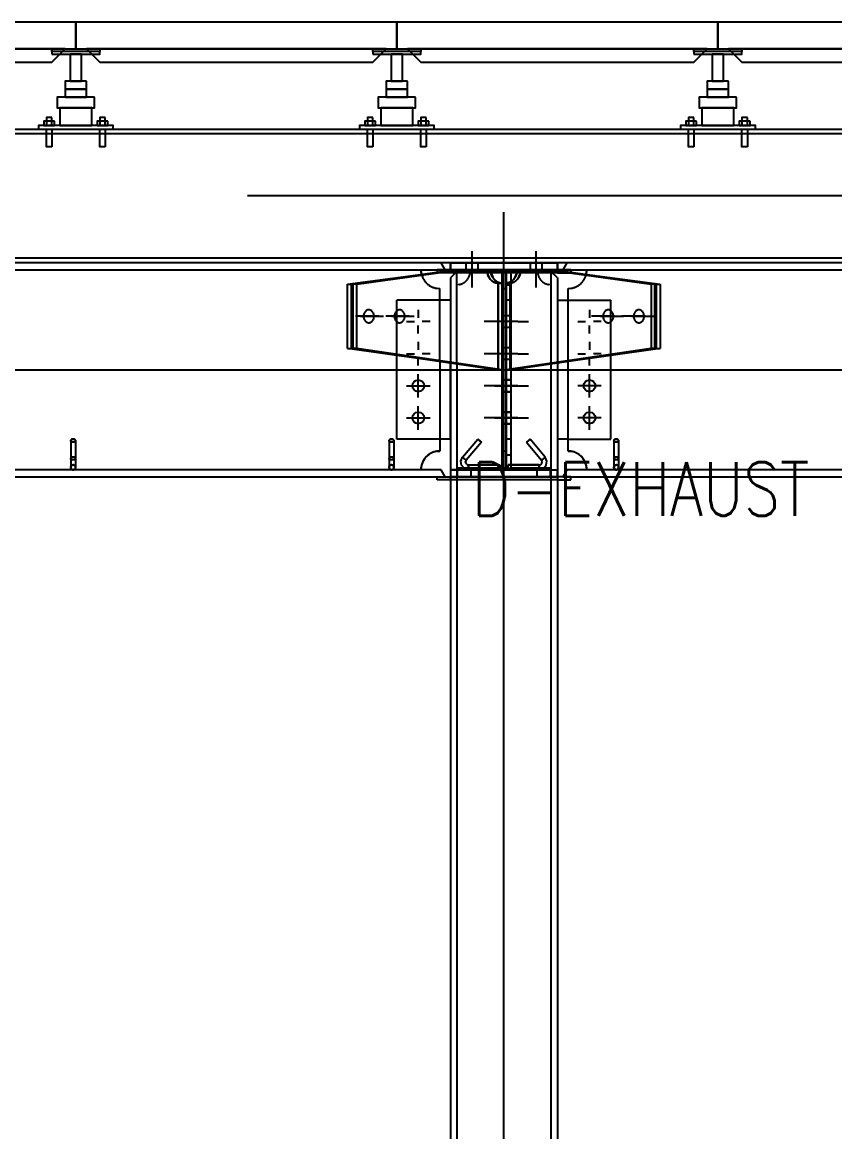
# Model space of a CAD drawing. Header units: millimetres. Extents: x -32710 to 654186, y -254124 to 420220.
# Drawn here: x 227100 to 228618, y 383875 to 385950 of the extents above; entities that cross this region are included whole.
import ezdxf

# ---------------------------------------------------------------- set-up
doc = ezdxf.new("R2010")
doc.units = ezdxf.units.MM
doc.header["$LTSCALE"] = 1000
for name, pattern in [('DXK_LINE_DOT2', [3.9198, 1.9599, -1.9599]), ('DXK_LINE_DOT3', [5.9187, 2.979, -0.9799, 0.9799, -0.9799]), ('TPH12-SEC-@E$0$CENTERK5', [6.916, 6.667, -0.083, 0.083, -0.083])]:
    doc.linetypes.add(name, pattern=pattern)
for name, color, linetype in [('MD-20250424-增加TRAY與FS主管位置調整', 7, 'Continuous'), ('Raised Floor', 1, 'Continuous'), ('TPH12-SEC-@E$0$H-SIN', 252, 'TPH12-SEC-@E$0$CENTERK5')]:
    doc.layers.add(name, color=color, linetype=linetype)
doc.styles.add('dim-txt', font='simplex.shx', dxfattribs={"width": 0.8})

# ---------------------------------------------------------------- blocks, each defined once
blk = doc.blocks.new('TPH12-SEC-@E')
at = {"layer": 'TPH12-SEC-@E$0$H-SIN'}
blk.add_line((274800, 385950), (45200, 385950), dxfattribs=at)
blk = doc.blocks.new('A$C62b8fcb1')
at = {"color": 8, "linetype": 'DXK_LINE_DOT3'}
for p, q in [((-44100, -600), (-44100, 2723)), ((-41600, 2409), (-50000, 2409)), ((-46450, 2084), (-43757, 2084)), ((-43757, 2084), (-43650, 2084)), ((-43650, 2084), (-41207, 2084))]:
    blk.add_line(p, q, dxfattribs=at)
at = {"color": 8, "linetype": 'DXK_LINE_DOT2'}
for p, q in [((-49695, 2534), (-41305, 2534)), ((-41305, 2525), (-49695, 2525)), ((-41420, 2293), (-49580, 2293)), ((-44200, 2284), (-44217.5, 2284)), ((-44200, 2271), (-44200, 2284)), ((-44200, 2284), (-44000, 2284)), ((-43982.5, 2284), (-44000, 2284)), ((-44000, 2284), (-44000, 2271)), ((-44189.1, 2271), (-44382.1, 2244)), ((-44375.1, 2244), (-44182.1, 2271)), ((-44254.6, 2266), (-44255, 2271)), ((-44225, 2266.3), (-44225, 2265)), ((-44200, 2265), (-44225, 2265)), ((-44200, 2271), (-44200, 2265)), ((-44000, 2271), (-44200, 2271)), ((-44163, 2268), (-44200, 2268)), ((-44188, 2268), (-44200, 2256)), ((-44000, 2265), (-44200, 2265)), ((-44188, 2095), (-44188, 2268)), ((-44163, 2268), (-44163.5, 2263.1)), ((-44037, 2268), (-44163, 2268)), ((-44131.4, 2271), (-44131, 2266.1)), ((-44130.9, 2266.1), (-44131.3, 2271)), ((-44131, 2266.1), (-44129.8, 2261.4)), ((-44129.8, 2261.4), (-44130.9, 2266.1)), ((-44124.3, 2271), (-44124, 2266.1)), ((-44124, 2266.1), (-44122.8, 2261.4)), ((-44104, 2271), (-44104, 1897)), ((-44096, 2271), (-44096, 1897)), ((-44087, 2268), (-44087, 1900)), ((-44077.2, 2261.4), (-44076, 2266.1)), ((-44076, 2266.1), (-44075.7, 2271)), ((-44069.1, 2266.1), (-44070.2, 2261.4)), ((-44070.2, 2261.4), (-44069, 2266.1)), ((-44068.7, 2271), (-44069.1, 2266.1)), ((-44069, 2266.1), (-44068.6, 2271)), ((-44000, 2268), (-44037, 2268)), ((-44036.5, 2263.1), (-44037, 2268)), ((-44017.9, 2271), (-43824.9, 2244)), ((-44012, 2268), (-44012, 2095)), ((-44000, 2256), (-44012, 2268)), ((-43817.9, 2244), (-44010.9, 2271)), ((-44000, 2271), (-44000, 2265)), ((-44000, 2265), (-43975, 2265)), ((-43975, 2265.4), (-43975, 2266.3)), ((-43975, 2266.3), (-43975, 2265)), ((-43975, 2265), (-43975, 2265.4)), ((-43945, 2271), (-43945.4, 2266)), ((-44375.1, 2244), (-44382.1, 2244)), ((-44382.1, 2244), (-44382.1, 2124)), ((-44375.1, 2124), (-44375.1, 2244)), ((-44200, 2256), (-44200, 2096.7)), ((-44183.1, 2243.5), (-44188, 2243)), ((-44129.8, 2261.4), (-44127.9, 2257.1)), ((-44127.9, 2257.1), (-44129.8, 2261.4)), ((-44127.9, 2257.1), (-44125.4, 2253.3)), ((-44125.4, 2253.3), (-44127.9, 2257.1)), ((-44125.4, 2253.3), (-44122.3, 2250.2)), ((-44122.3, 2250.2), (-44125.4, 2253.3)), ((-44122.8, 2261.4), (-44120.9, 2257.1)), ((-44122.3, 2250.2), (-44118.7, 2247.9)), ((-44118.8, 2247.9), (-44122.3, 2250.2)), ((-44120.9, 2257.1), (-44118.4, 2253.3)), ((-44114.9, 2246.5), (-44118.8, 2247.9)), ((-44118.7, 2247.9), (-44114.9, 2246.5)), ((-44118.4, 2253.3), (-44115.3, 2250.2)), ((-44115.3, 2250.2), (-44111.8, 2247.9)), ((-44114.9, 2246.5), (-44110.9, 2246)), ((-44111, 2246), (-44114.9, 2246.5)), ((-44111.8, 2247.9), (-44108, 2246.5)), ((-44110.9, 2246), (-44111, 2246)), ((-44111, 2246), (-44111, 2084)), ((-44110.9, 2246), (-44110.9, 2084)), ((-44110.9, 2246), (-44104, 2246)), ((-44108, 2246.5), (-44104, 2246)), ((-44096, 2246), (-44092, 2246.5)), ((-44096, 2246), (-44089.1, 2246)), ((-44096, 2243), (-44087, 2243)), ((-44092, 2246.5), (-44088.2, 2247.9)), ((-44089.1, 2246), (-44085.1, 2246.5)), ((-44089, 2246), (-44089.1, 2246)), ((-44089.1, 2246), (-44089.1, 2084)), ((-44085.1, 2246.5), (-44089, 2246)), ((-44089, 2246), (-44089, 2084)), ((-44088.2, 2247.9), (-44084.7, 2250.2)), ((-44081.2, 2247.9), (-44085.1, 2246.5)), ((-44085.1, 2246.5), (-44081.3, 2247.9)), ((-44084.7, 2250.2), (-44081.6, 2253.3)), ((-44081.6, 2253.3), (-44079.1, 2257.1)), ((-44081.3, 2247.9), (-44077.7, 2250.2)), ((-44077.7, 2250.2), (-44081.2, 2247.9)), ((-44079.1, 2257.1), (-44077.2, 2261.4)), ((-44074.6, 2253.3), (-44077.7, 2250.2)), ((-44077.7, 2250.2), (-44074.6, 2253.3)), ((-44072.1, 2257.1), (-44074.6, 2253.3)), ((-44074.6, 2253.3), (-44072.1, 2257.1)), ((-44070.2, 2261.4), (-44072.1, 2257.1)), ((-44072.1, 2257.1), (-44070.2, 2261.4)), ((-44012, 2243), (-44016.9, 2243.5)), ((-44000, 2256), (-44000, 1954)), ((-43817.9, 2244), (-43824.9, 2244)), ((-43824.9, 2244), (-43824.9, 2124)), ((-43817.9, 2124), (-43817.9, 2244)), ((-44225, 2236.4), (-44220, 2236)), ((-44220, 2099.5), (-44220, 2236)), ((-44104, 2236), (-44096, 2236)), ((-43980, 2236), (-43975, 2236.4)), ((-43980, 2099.5), (-43980, 2236)), ((-44300, 1954), (-44300, 2214)), ((-44200, 2214), (-44300, 2214)), ((-44087, 2214), (-44096, 2214)), ((-44000, 2214), (-43900, 2214)), ((-43900, 1954), (-43900, 2214)), ((-44333.9, 2184), (-44377.4, 2184)), ((-44276.9, 2184), (-44320.4, 2184)), ((-44096, 2185), (-44104, 2185)), ((-44087, 2185), (-44096, 2185)), ((-43893, 2184), (-43936.5, 2184)), ((-43836, 2184), (-43879.6, 2184)), ((-44074, 2174), (-44137, 2174)), ((-44096, 2163), (-44104, 2163)), ((-44087, 2163), (-44096, 2163)), ((-44074, 2174), (-44054, 2174)), ((-44375.1, 2124), (-44382.1, 2124)), ((-44382.1, 2124), (-44111, 2084)), ((-44104, 2084), (-44375.1, 2124)), ((-44096, 2125), (-44104, 2125)), ((-44087, 2125), (-44096, 2125)), ((-43824.9, 2124), (-44096, 2084)), ((-44089, 2084), (-43817.9, 2124)), ((-43817.9, 2124), (-43824.9, 2124)), ((-44220, 2100.5), (-44220, 2099.5)), ((-44200, 2097.7), (-44200, 2096.7)), ((-44200, 1954), (-44200, 2096.7)), ((-44188, 2095.9), (-44188, 2095)), ((-44074, 2114), (-44137, 2114)), ((-44096, 2103), (-44104, 2103)), ((-44087, 2103), (-44096, 2103)), ((-44074, 2114), (-44054, 2114)), ((-43980, 2100.5), (-43980, 2099.5)), ((-44087, 2085.3), (-44087, 2084.3)), ((-44096, 2065), (-44104, 2065)), ((-44087, 2065), (-44096, 2065)), ((-44074, 2054), (-44137, 2054)), ((-44096, 2043), (-44104, 2043)), ((-44087, 2043), (-44096, 2043)), ((-44074, 1994), (-44137, 1994)), ((-44096, 2005), (-44104, 2005)), ((-44087, 2005), (-44096, 2005)), ((-44096, 1983), (-44104, 1983)), ((-44087, 1983), (-44096, 1983)), ((-44909.2, 1952.6), (-44909.5, 1951.5)), ((-44909.2, 1950.4), (-44909.5, 1951.5)), ((-44909.5, 1951.5), (-44909.5, 1901.5)), ((-44908.2, 1953.5), (-44909.2, 1952.6)), ((-44906.7, 1954.2), (-44908.2, 1953.5)), ((-44905, 1954.4), (-44906.7, 1954.2)), ((-44903.3, 1954.2), (-44905, 1954.4)), ((-44901.8, 1953.5), (-44903.3, 1954.2)), ((-44900.8, 1952.6), (-44901.8, 1953.5)), ((-44900.5, 1951.5), (-44900.8, 1952.6)), ((-44900.5, 1951.5), (-44900.8, 1950.4)), ((-44900.5, 1951.5), (-44900.5, 1901.5)), ((-44314.2, 1952.6), (-44314.5, 1951.5)), ((-44314.5, 1951.5), (-44314.5, 1901.5)), ((-44314.2, 1950.4), (-44314.5, 1951.5)), ((-44313.2, 1953.5), (-44314.2, 1952.6)), ((-44311.7, 1954.2), (-44313.2, 1953.5)), ((-44310, 1954.4), (-44311.7, 1954.2)), ((-44308.3, 1954.2), (-44310, 1954.4)), ((-44306.8, 1953.5), (-44308.3, 1954.2)), ((-44305.8, 1952.6), (-44306.8, 1953.5)), ((-44305.5, 1951.5), (-44305.8, 1952.6)), ((-44305.5, 1951.5), (-44305.8, 1950.4)), ((-44305.5, 1951.5), (-44305.5, 1901.5)), ((-44220, 1954), (-44300, 1954)), ((-44177.2, 1920.8), (-44149, 1954.4)), ((-44142.1, 1948.6), (-44149, 1954.4)), ((-44148.8, 1954.2), (-44149, 1954.4)), ((-44148, 1953.5), (-44148.8, 1954.2)), ((-44087, 1954), (-44096, 1954)), ((-44051, 1954.4), (-44057.9, 1948.6)), ((-44052, 1953.5), (-44051.2, 1954.2)), ((-44022.8, 1920.8), (-44051, 1954.4)), ((-43980, 1954), (-43900, 1954)), ((-43894.2, 1952.6), (-43894.5, 1951.5)), ((-43894.5, 1951.5), (-43894.5, 1901.5)), ((-43894.2, 1950.4), (-43894.5, 1951.5)), ((-43893.2, 1953.5), (-43894.2, 1952.6)), ((-43891.7, 1954.2), (-43893.2, 1953.5)), ((-43890, 1954.4), (-43891.7, 1954.2)), ((-43888.3, 1954.2), (-43890, 1954.4)), ((-43886.8, 1953.5), (-43888.3, 1954.2)), ((-43885.8, 1952.6), (-43886.8, 1953.5)), ((-43885.5, 1951.5), (-43885.8, 1952.6)), ((-43885.5, 1951.5), (-43885.8, 1950.4)), ((-43885.5, 1951.5), (-43885.5, 1901.5)), ((-44908.2, 1949.5), (-44909.2, 1950.4)), ((-44906.7, 1948.8), (-44908.2, 1949.5)), ((-44905, 1948.6), (-44906.7, 1948.8)), ((-44903.3, 1948.8), (-44905, 1948.6)), ((-44901.8, 1949.5), (-44903.3, 1948.8)), ((-44900.8, 1950.4), (-44901.8, 1949.5)), ((-44313.2, 1949.5), (-44314.2, 1950.4)), ((-44311.7, 1948.8), (-44313.2, 1949.5)), ((-44310, 1948.6), (-44311.7, 1948.8)), ((-44308.3, 1948.8), (-44310, 1948.6)), ((-44306.8, 1949.5), (-44308.3, 1948.8)), ((-44305.8, 1950.4), (-44306.8, 1949.5)), ((-44225, 1931.6), (-44220, 1932)), ((-44142.1, 1948.6), (-44170.3, 1915)), ((-44096, 1932), (-44104, 1932)), ((-44057.9, 1948.6), (-44029.7, 1915)), ((-44056.8, 1949.5), (-44057.6, 1948.8)), ((-43980, 1932), (-43975, 1931.6)), ((-43893.2, 1949.5), (-43894.2, 1950.4)), ((-43891.7, 1948.8), (-43893.2, 1949.5)), ((-43890, 1948.6), (-43891.7, 1948.8)), ((-43888.3, 1948.8), (-43890, 1948.6)), ((-43886.8, 1949.5), (-43888.3, 1948.8)), ((-43885.8, 1950.4), (-43886.8, 1949.5)), ((-44909.2, 1919), (-44909.5, 1917.9)), ((-44909.2, 1916.8), (-44909.5, 1917.9)), ((-44908.2, 1920), (-44909.2, 1919)), ((-44908.2, 1915.9), (-44909.2, 1916.8)), ((-44906.7, 1920.6), (-44908.2, 1920)), ((-44906.7, 1915.3), (-44908.2, 1915.9)), ((-44905, 1920.8), (-44906.7, 1920.6)), ((-44905, 1915), (-44906.7, 1915.3)), ((-44903.3, 1920.6), (-44905, 1920.8)), ((-44903.3, 1915.3), (-44905, 1915)), ((-44901.8, 1920), (-44903.3, 1920.6)), ((-44901.8, 1915.9), (-44903.3, 1915.3)), ((-44900.8, 1919), (-44901.8, 1920)), ((-44900.8, 1916.8), (-44901.8, 1915.9)), ((-44900.5, 1917.9), (-44900.8, 1919)), ((-44900.5, 1917.9), (-44900.8, 1916.8)), ((-44314.2, 1919), (-44314.5, 1917.9)), ((-44314.2, 1916.8), (-44314.5, 1917.9)), ((-44313.2, 1920), (-44314.2, 1919)), ((-44313.2, 1915.9), (-44314.2, 1916.8)), ((-44311.7, 1920.6), (-44313.2, 1920)), ((-44311.7, 1915.3), (-44313.2, 1915.9)), ((-44310, 1920.8), (-44311.7, 1920.6)), ((-44310, 1915), (-44311.7, 1915.3)), ((-44308.3, 1920.6), (-44310, 1920.8)), ((-44308.3, 1915.3), (-44310, 1915)), ((-44306.8, 1920), (-44308.3, 1920.6)), ((-44306.8, 1915.9), (-44308.3, 1915.3)), ((-44305.8, 1919), (-44306.8, 1920)), ((-44305.8, 1916.8), (-44306.8, 1915.9)), ((-44305.5, 1917.9), (-44305.8, 1919)), ((-44305.5, 1917.9), (-44305.8, 1916.8)), ((-44180.5, 1913.4), (-44177.2, 1920.8)), ((-44179.2, 1905.4), (-44180.5, 1913.4)), ((-44170.3, 1915), (-44177.2, 1920.8)), ((-44177, 1920.6), (-44177.2, 1920.8)), ((-44176.2, 1920), (-44177, 1920.6)), ((-44170.3, 1915), (-44171.6, 1912.2)), ((-44171.1, 1909.2), (-44171.6, 1912.2)), ((-44169.1, 1906.9), (-44171.1, 1909.2)), ((-44096, 1925), (-44087, 1925)), ((-44030.9, 1906.9), (-44028.9, 1909.2)), ((-44022.8, 1920.8), (-44029.7, 1915)), ((-44029.7, 1915), (-44028.4, 1912.2)), ((-44028.7, 1915.9), (-44029.4, 1915.3)), ((-44028.9, 1909.2), (-44028.4, 1912.2)), ((-44023.8, 1920), (-44023, 1920.6)), ((-44019.5, 1913.4), (-44022.8, 1920.8)), ((-44020.8, 1905.4), (-44019.5, 1913.4)), ((-43894.2, 1919), (-43894.5, 1917.9)), ((-43894.2, 1916.8), (-43894.5, 1917.9)), ((-43893.2, 1920), (-43894.2, 1919)), ((-43893.2, 1915.9), (-43894.2, 1916.8)), ((-43891.7, 1920.6), (-43893.2, 1920)), ((-43891.7, 1915.3), (-43893.2, 1915.9)), ((-43890, 1920.8), (-43891.7, 1920.6)), ((-43890, 1915), (-43891.7, 1915.3)), ((-43888.3, 1920.6), (-43890, 1920.8)), ((-43888.3, 1915.3), (-43890, 1915)), ((-43886.8, 1920), (-43888.3, 1920.6)), ((-43886.8, 1915.9), (-43888.3, 1915.3)), ((-43885.8, 1919), (-43886.8, 1920)), ((-43885.8, 1916.8), (-43886.8, 1915.9)), ((-43885.5, 1917.9), (-43885.8, 1919)), ((-43885.5, 1917.9), (-43885.8, 1916.8)), ((-44909.2, 1903.2), (-44909.5, 1901.5)), ((-44909.5, 1901.5), (-44909.3, 1902.3)), ((-44909.5, 1901.5), (-44909.2, 1899.8)), ((-44909.3, 1902.3), (-44909.2, 1903.2)), ((-44909.2, 1903.2), (-44908.2, 1904.7)), ((-44909.2, 1899.8), (-44908.2, 1898.3)), ((-44908.2, 1904.7), (-44906.7, 1905.7)), ((-44908.2, 1898.3), (-44906.7, 1897.3)), ((-44906.7, 1905.7), (-44905, 1906)), ((-44906.7, 1897.3), (-44905, 1897)), ((-44905, 1906), (-44903.3, 1905.7)), ((-44905, 1897), (-44903.3, 1897.3)), ((-44903.3, 1905.7), (-44903.1, 1905.6)), ((-44903.1, 1905.6), (-44903.3, 1905.7)), ((-44903.3, 1897.3), (-44901.8, 1898.3)), ((-44903.1, 1905.6), (-44901.8, 1904.7)), ((-44901.8, 1904.7), (-44900.8, 1903.2)), ((-44901.8, 1898.3), (-44900.8, 1899.8)), ((-44900.7, 1902.3), (-44900.8, 1903.2)), ((-44900.5, 1901.5), (-44900.8, 1903.2)), ((-44900.8, 1899.8), (-44900.5, 1901.5)), ((-44900.5, 1901.5), (-44900.7, 1902.3)), ((-44314.5, 1901.5), (-44314.2, 1903.2)), ((-44314.5, 1901.5), (-44314.2, 1899.8)), ((-44314.2, 1903.2), (-44313.2, 1904.7)), ((-44314.2, 1899.8), (-44313.2, 1898.3)), ((-44313.2, 1904.7), (-44311.7, 1905.7)), ((-44313.2, 1898.3), (-44311.7, 1897.3)), ((-44311.7, 1905.7), (-44310, 1906)), ((-44311.7, 1897.3), (-44310, 1897)), ((-44310, 1906), (-44308.3, 1905.7)), ((-44310, 1897), (-44308.3, 1897.3)), ((-44308.1, 1905.6), (-44308.3, 1905.7)), ((-44308.3, 1905.7), (-44308.1, 1905.6)), ((-44308.3, 1897.3), (-44306.8, 1898.3)), ((-44308.1, 1905.6), (-44306.8, 1904.7)), ((-44306.8, 1904.7), (-44305.8, 1903.2)), ((-44306.8, 1898.3), (-44305.8, 1899.8)), ((-44305.8, 1903.2), (-44305.5, 1901.5)), ((-44305.8, 1899.8), (-44305.5, 1901.5)), ((-44255, 1897), (-44254.6, 1902)), ((-44200, 1897), (-44200, 1878)), ((-44200, 1897), (-44000, 1897)), ((-44188, 1897), (-44188, 1878)), ((-44187, 1884), (-44187, 1900)), ((-44096, 1900), (-44187, 1900)), ((-44173.9, 1899.3), (-44179.2, 1905.4)), ((-44173.9, 1899.3), (-44166.1, 1897)), ((-44169.1, 1906.9), (-44166.1, 1906)), ((-44166.1, 1897), (-44166.1, 1906)), ((-44166.1, 1906), (-44107.7, 1906)), ((-44166.1, 1897.3), (-44166.1, 1898.3)), ((-44166.1, 1897), (-44166.1, 1897.3)), ((-44162, 1900), (-44162, 1884)), ((-44107.7, 1897), (-44107.7, 1906)), ((-44107.7, 1897.3), (-44107.7, 1898.3)), ((-44107.7, 1897), (-44107.7, 1897.3)), ((-44096, 1900), (-44087, 1900)), ((-44033.9, 1906), (-44092.3, 1906)), ((-44092.3, 1897), (-44092.3, 1906)), ((-44092.3, 1898.3), (-44092.3, 1897.3)), ((-44092.3, 1897.3), (-44092.3, 1897)), ((-44013, 1900), (-44087, 1900)), ((-44038, 1884), (-44038, 1900)), ((-44033.9, 1906), (-44030.9, 1906.9)), ((-44033.9, 1897), (-44033.9, 1906)), ((-44026.1, 1899.3), (-44033.9, 1897)), ((-44033.9, 1898.3), (-44033.9, 1897.3)), ((-44033.9, 1897.3), (-44033.9, 1897)), ((-44026.1, 1899.3), (-44020.8, 1905.4)), ((-44013, 1884), (-44013, 1900)), ((-44012, 1897), (-44012, 1878)), ((-44000, 1897), (-44000, 1878)), ((-43945.4, 1902), (-43945, 1897)), ((-43894.2, 1903.2), (-43894.5, 1901.5)), ((-43894.5, 1901.5), (-43894.3, 1902.3)), ((-43894.5, 1901.5), (-43894.2, 1899.8)), ((-43894.3, 1902.3), (-43894.2, 1903.2)), ((-43894.2, 1903.2), (-43893.2, 1904.7)), ((-43894.2, 1899.8), (-43893.2, 1898.3)), ((-43893.2, 1904.7), (-43891.7, 1905.7)), ((-43893.2, 1898.3), (-43891.7, 1897.3)), ((-43891.7, 1905.7), (-43890, 1906)), ((-43891.7, 1897.3), (-43890, 1897)), ((-43890, 1906), (-43888.3, 1905.7)), ((-43890, 1897), (-43888.3, 1897.3)), ((-43888.3, 1905.7), (-43886.8, 1904.7)), ((-43888.3, 1897.3), (-43886.8, 1898.3)), ((-43886.8, 1904.7), (-43885.8, 1903.2)), ((-43886.8, 1898.3), (-43885.8, 1899.8)), ((-43885.5, 1901.5), (-43885.8, 1903.2)), ((-43885.7, 1902.3), (-43885.8, 1903.2)), ((-43885.8, 1899.8), (-43885.5, 1901.5)), ((-43885.5, 1901.5), (-43885.7, 1902.3)), ((-44000, 1884), (-44200, 1884)), ((-44000, 1878), (-44200, 1878))]:
    blk.add_line(p, q, dxfattribs=at)
at = {"color": 8, "linetype": 'Continuous'}
for p, q in [((-49695, 2534), (-41305, 2534)), ((-41305, 2525), (-49695, 2525)), ((-44160, 2306), (-44160, 2238)), ((-44160, 2306), (-44160, 2238)), ((-44160, 2306), (-44160, 2238)), ((-44040, 2306), (-44040, 2238)), ((-44040, 2306), (-44040, 2238)), ((-44040, 2306), (-44040, 2238)), ((-41420, 2293), (-49580, 2293)), ((-44200, 2284), (-46800, 2284)), ((-44217.5, 2284), (-46782.5, 2284)), ((-44210, 2271), (-44217.5, 2284)), ((-44000, 2284), (-44200, 2284)), ((-44200, 2284), (-44200, 2271)), ((-44171, 2284), (-44171, 2271)), ((-44171, 2284), (-44171, 2268)), ((-44171, 2284), (-44171, 2271)), ((-44149, 2284), (-44149, 2271)), ((-44149, 2284), (-44149, 2268)), ((-44149, 2284), (-44149, 2271)), ((-44051, 2284), (-44051, 2271)), ((-44051, 2284), (-44051, 2268)), ((-44051, 2284), (-44051, 2271)), ((-44029, 2284), (-44029, 2271)), ((-44029, 2284), (-44029, 2268)), ((-44029, 2284), (-44029, 2271)), ((-44000, 2271), (-44000, 2284)), ((-41420, 2284), (-44000, 2284)), ((-43982.5, 2284), (-43990, 2271)), ((-41667.5, 2284), (-43982.5, 2284)), ((-46790, 2271), (-44210, 2271)), ((-44392.1, 2244), (-44189.6, 2271)), ((-44385.2, 2244), (-44182.8, 2271)), ((-44255, 2271), (-44254.6, 2266)), ((-44225, 2271), (-44225, 2266.3)), ((-44200, 2271), (-44225, 2271)), ((-44200, 2271), (-44104, 2271)), ((-44200, 2271), (-44200, 2269.6)), ((-44124.1, 2266.1), (-44124.5, 2271)), ((-44123, 2261.4), (-44124.1, 2266.1)), ((-44104, 2265), (-44123.8, 2265)), ((-44104, 2271), (-44104, 1897)), ((-44096, 1897), (-44096, 2271)), ((-44096, 2271), (-44000, 2271)), ((-44076.2, 2265), (-44096, 2265)), ((-44087, 2265), (-44087, 2248.7)), ((-44075.9, 2266.1), (-44077, 2261.4)), ((-44075.5, 2271), (-44075.9, 2266.1)), ((-43814.8, 2244), (-44017.2, 2271)), ((-44010.4, 2271), (-43807.9, 2244)), ((-44000, 2271), (-44000, 2269.6)), ((-43975, 2271), (-44000, 2271)), ((-43990, 2271), (-41660, 2271)), ((-43975, 2271), (-43975, 2266.3)), ((-43945.4, 2266), (-43945, 2271)), ((-44392.1, 2124), (-44392.1, 2244)), ((-44392.1, 2244), (-44385.2, 2244)), ((-44385.2, 2244), (-44385.2, 2124)), ((-44121.1, 2257.1), (-44123, 2261.4)), ((-44118.5, 2253.3), (-44121.1, 2257.1)), ((-44115.4, 2250.2), (-44118.5, 2253.3)), ((-44111.9, 2247.9), (-44115.4, 2250.2)), ((-44108, 2246.5), (-44111.9, 2247.9)), ((-44104, 2246), (-44108, 2246.5)), ((-44092, 2246.5), (-44096, 2246)), ((-44088.1, 2247.9), (-44092, 2246.5)), ((-44084.6, 2250.2), (-44088.1, 2247.9)), ((-44081.5, 2253.3), (-44084.6, 2250.2)), ((-44078.9, 2257.1), (-44081.5, 2253.3)), ((-44077, 2261.4), (-44078.9, 2257.1)), ((-43814.8, 2124), (-43814.8, 2244)), ((-43814.8, 2244), (-43807.9, 2244)), ((-43807.9, 2244), (-43807.9, 2124)), ((-44367.8, 2184), (-44325, 2184)), ((-44362.2, 2185.2), (-44362.3, 2184)), ((-44362.3, 2184), (-44362.2, 2182.8)), ((-44362.1, 2186.3), (-44362.2, 2185.2)), ((-44362.2, 2182.8), (-44362.1, 2181.7)), ((-44361.8, 2187.5), (-44362.1, 2186.3)), ((-44362.1, 2181.7), (-44361.8, 2180.5)), ((-44361.5, 2188.6), (-44361.8, 2187.5)), ((-44361.8, 2180.5), (-44361.5, 2179.4)), ((-44361.1, 2189.7), (-44361.5, 2188.6)), ((-44361.5, 2179.4), (-44361.1, 2178.3)), ((-44360.6, 2190.7), (-44361.1, 2189.7)), ((-44360, 2191.6), (-44360.6, 2190.7)), ((-44359.4, 2192.5), (-44360, 2191.6)), ((-44358.7, 2193.3), (-44359.4, 2192.5)), ((-44357.9, 2194), (-44358.7, 2193.3)), ((-44357.1, 2194.6), (-44357.9, 2194)), ((-44356.2, 2195.1), (-44357.1, 2194.6)), ((-44355.3, 2195.5), (-44356.2, 2195.1)), ((-44354.3, 2195.8), (-44355.3, 2195.5)), ((-44353.4, 2195.9), (-44354.3, 2195.8)), ((-44352.4, 2196), (-44353.4, 2195.9)), ((-44351.5, 2195.9), (-44352.4, 2196)), ((-44350.5, 2195.8), (-44351.5, 2195.9)), ((-44349.6, 2195.5), (-44350.5, 2195.8)), ((-44348.6, 2195.1), (-44349.6, 2195.5)), ((-44347.8, 2194.6), (-44348.6, 2195.1)), ((-44346.9, 2194), (-44347.8, 2194.6)), ((-44346.2, 2193.3), (-44346.9, 2194)), ((-44345.5, 2192.5), (-44346.2, 2193.3)), ((-44344.8, 2191.6), (-44345.5, 2192.5)), ((-44344.2, 2190.7), (-44344.8, 2191.6)), ((-44343.7, 2189.7), (-44344.2, 2190.7)), ((-44343.3, 2188.6), (-44343.7, 2189.7)), ((-44343.7, 2178.3), (-44343.3, 2179.4)), ((-44343, 2187.5), (-44343.3, 2188.6)), ((-44343.3, 2179.4), (-44343, 2180.5)), ((-44342.8, 2186.3), (-44343, 2187.5)), ((-44343, 2180.5), (-44342.8, 2181.7)), ((-44342.6, 2185.2), (-44342.8, 2186.3)), ((-44342.8, 2181.7), (-44342.6, 2182.8)), ((-44342.6, 2184), (-44342.6, 2185.2)), ((-44342.6, 2182.8), (-44342.6, 2184)), ((-44310.3, 2184), (-44267.5, 2184)), ((-44304.6, 2186.3), (-44304.8, 2185.2)), ((-44304.8, 2185.2), (-44304.8, 2184)), ((-44304.8, 2184), (-44304.8, 2182.8)), ((-44304.8, 2182.8), (-44304.6, 2181.7)), ((-44304.4, 2187.5), (-44304.6, 2186.3)), ((-44304.6, 2181.7), (-44304.4, 2180.5)), ((-44304.1, 2188.6), (-44304.4, 2187.5)), ((-44304.4, 2180.5), (-44304.1, 2179.4)), ((-44303.7, 2189.7), (-44304.1, 2188.6)), ((-44304.1, 2179.4), (-44303.7, 2178.3)), ((-44303.2, 2190.7), (-44303.7, 2189.7)), ((-44302.6, 2191.6), (-44303.2, 2190.7)), ((-44301.9, 2192.5), (-44302.6, 2191.6)), ((-44301.2, 2193.3), (-44301.9, 2192.5)), ((-44300.4, 2194), (-44301.2, 2193.3)), ((-44299.6, 2194.6), (-44300.4, 2194)), ((-44298.7, 2195.1), (-44299.6, 2194.6)), ((-44297.8, 2195.5), (-44298.7, 2195.1)), ((-44296.9, 2195.8), (-44297.8, 2195.5)), ((-44295.9, 2195.9), (-44296.9, 2195.8)), ((-44295, 2196), (-44295.9, 2195.9)), ((-44294, 2195.9), (-44295, 2196)), ((-44293.1, 2195.8), (-44294, 2195.9)), ((-44292.1, 2195.5), (-44293.1, 2195.8)), ((-44291.2, 2195.1), (-44292.1, 2195.5)), ((-44290.3, 2194.6), (-44291.2, 2195.1)), ((-44289.5, 2194), (-44290.3, 2194.6)), ((-44288.7, 2193.3), (-44289.5, 2194)), ((-44288, 2192.5), (-44288.7, 2193.3)), ((-44287.4, 2191.6), (-44288, 2192.5)), ((-44286.8, 2190.7), (-44287.4, 2191.6)), ((-44286.3, 2189.7), (-44286.8, 2190.7)), ((-44285.9, 2188.6), (-44286.3, 2189.7)), ((-44286.3, 2178.3), (-44285.9, 2179.4)), ((-44285.6, 2187.5), (-44285.9, 2188.6)), ((-44285.9, 2179.4), (-44285.6, 2180.5)), ((-44285.3, 2186.3), (-44285.6, 2187.5)), ((-44285.6, 2180.5), (-44285.3, 2181.7)), ((-44285.2, 2185.2), (-44285.3, 2186.3)), ((-44285.3, 2181.7), (-44285.2, 2182.8)), ((-44285.1, 2184), (-44285.2, 2185.2)), ((-44285.2, 2182.8), (-44285.1, 2184)), ((-44260, 2196), (-44260, 2181.3)), ((-43940, 2196), (-43940, 2181.3)), ((-43919.3, 2184), (-43876.5, 2184)), ((-43914.8, 2185.2), (-43914.9, 2184)), ((-43914.9, 2184), (-43914.8, 2182.8)), ((-43914.7, 2186.3), (-43914.8, 2185.2)), ((-43914.8, 2182.8), (-43914.7, 2181.7)), ((-43914.4, 2187.5), (-43914.7, 2186.3)), ((-43914.7, 2181.7), (-43914.4, 2180.5)), ((-43914.1, 2188.6), (-43914.4, 2187.5)), ((-43914.4, 2180.5), (-43914.1, 2179.4)), ((-43913.7, 2189.7), (-43914.1, 2188.6)), ((-43914.1, 2179.4), (-43913.7, 2178.3)), ((-43913.2, 2190.7), (-43913.7, 2189.7)), ((-43912.6, 2191.6), (-43913.2, 2190.7)), ((-43912, 2192.5), (-43912.6, 2191.6)), ((-43911.3, 2193.3), (-43912, 2192.5)), ((-43910.5, 2194), (-43911.3, 2193.3)), ((-43909.7, 2194.6), (-43910.5, 2194)), ((-43908.8, 2195.1), (-43909.7, 2194.6)), ((-43907.9, 2195.5), (-43908.8, 2195.1)), ((-43906.9, 2195.8), (-43907.9, 2195.5)), ((-43906, 2195.9), (-43906.9, 2195.8)), ((-43905, 2196), (-43906, 2195.9)), ((-43904.1, 2195.9), (-43905, 2196)), ((-43903.1, 2195.8), (-43904.1, 2195.9)), ((-43902.2, 2195.5), (-43903.1, 2195.8)), ((-43901.3, 2195.1), (-43902.2, 2195.5)), ((-43900.4, 2194.6), (-43901.3, 2195.1)), ((-43899.6, 2194), (-43900.4, 2194.6)), ((-43898.8, 2193.3), (-43899.6, 2194)), ((-43898.1, 2192.5), (-43898.8, 2193.3)), ((-43897.4, 2191.6), (-43898.1, 2192.5)), ((-43896.8, 2190.7), (-43897.4, 2191.6)), ((-43896.3, 2189.7), (-43896.8, 2190.7)), ((-43895.9, 2188.6), (-43896.3, 2189.7)), ((-43896.3, 2178.3), (-43895.9, 2179.4)), ((-43895.6, 2187.5), (-43895.9, 2188.6)), ((-43895.9, 2179.4), (-43895.6, 2180.5)), ((-43895.4, 2186.3), (-43895.6, 2187.5)), ((-43895.6, 2180.5), (-43895.4, 2181.7)), ((-43895.2, 2185.2), (-43895.4, 2186.3)), ((-43895.4, 2181.7), (-43895.2, 2182.8)), ((-43895.2, 2184), (-43895.2, 2185.2)), ((-43895.2, 2182.8), (-43895.2, 2184)), ((-43861.8, 2184), (-43819, 2184)), ((-43857.2, 2186.3), (-43857.4, 2185.2)), ((-43857.4, 2185.2), (-43857.4, 2184)), ((-43857.4, 2184), (-43857.4, 2182.8)), ((-43857.4, 2182.8), (-43857.2, 2181.7)), ((-43857, 2187.5), (-43857.2, 2186.3)), ((-43857.2, 2181.7), (-43857, 2180.5)), ((-43856.7, 2188.6), (-43857, 2187.5)), ((-43857, 2180.5), (-43856.7, 2179.4)), ((-43856.3, 2189.7), (-43856.7, 2188.6)), ((-43856.7, 2179.4), (-43856.3, 2178.3)), ((-43855.8, 2190.7), (-43856.3, 2189.7)), ((-43855.2, 2191.6), (-43855.8, 2190.7)), ((-43854.5, 2192.5), (-43855.2, 2191.6)), ((-43853.8, 2193.3), (-43854.5, 2192.5)), ((-43853.1, 2194), (-43853.8, 2193.3)), ((-43852.2, 2194.6), (-43853.1, 2194)), ((-43851.4, 2195.1), (-43852.2, 2194.6)), ((-43850.4, 2195.5), (-43851.4, 2195.1)), ((-43849.5, 2195.8), (-43850.4, 2195.5)), ((-43848.5, 2195.9), (-43849.5, 2195.8)), ((-43847.6, 2196), (-43848.5, 2195.9)), ((-43846.6, 2195.9), (-43847.6, 2196)), ((-43845.7, 2195.8), (-43846.6, 2195.9)), ((-43844.7, 2195.5), (-43845.7, 2195.8)), ((-43843.8, 2195.1), (-43844.7, 2195.5)), ((-43842.9, 2194.6), (-43843.8, 2195.1)), ((-43842.1, 2194), (-43842.9, 2194.6)), ((-43841.3, 2193.3), (-43842.1, 2194)), ((-43840.6, 2192.5), (-43841.3, 2193.3)), ((-43840, 2191.6), (-43840.6, 2192.5)), ((-43839.4, 2190.7), (-43840, 2191.6)), ((-43838.9, 2189.7), (-43839.4, 2190.7)), ((-43838.5, 2188.6), (-43838.9, 2189.7)), ((-43838.9, 2178.3), (-43838.5, 2179.4)), ((-43838.2, 2187.5), (-43838.5, 2188.6)), ((-43838.5, 2179.4), (-43838.2, 2180.5)), ((-43837.9, 2186.3), (-43838.2, 2187.5)), ((-43838.2, 2180.5), (-43837.9, 2181.7)), ((-43837.8, 2185.2), (-43837.9, 2186.3)), ((-43837.9, 2181.7), (-43837.8, 2182.8)), ((-43837.7, 2184), (-43837.8, 2185.2)), ((-43837.8, 2182.8), (-43837.7, 2184)), ((-44361.1, 2178.3), (-44360.6, 2177.3)), ((-44360.6, 2177.3), (-44360, 2176.4)), ((-44360, 2176.4), (-44359.4, 2175.5)), ((-44359.4, 2175.5), (-44358.7, 2174.7)), ((-44358.7, 2174.7), (-44357.9, 2174)), ((-44357.9, 2174), (-44357.1, 2173.4)), ((-44357.1, 2173.4), (-44356.2, 2172.9)), ((-44356.2, 2172.9), (-44355.3, 2172.5)), ((-44355.3, 2172.5), (-44354.3, 2172.2)), ((-44354.3, 2172.2), (-44353.4, 2172.1)), ((-44353.4, 2172.1), (-44352.4, 2172)), ((-44352.4, 2172), (-44351.5, 2172.1)), ((-44351.5, 2172.1), (-44350.5, 2172.2)), ((-44350.5, 2172.2), (-44349.6, 2172.5)), ((-44349.6, 2172.5), (-44348.6, 2172.9)), ((-44348.6, 2172.9), (-44347.8, 2173.4)), ((-44347.8, 2173.4), (-44346.9, 2174)), ((-44346.9, 2174), (-44346.2, 2174.7)), ((-44346.2, 2174.7), (-44345.5, 2175.5)), ((-44345.5, 2175.5), (-44344.8, 2176.4)), ((-44344.8, 2176.4), (-44344.2, 2177.3)), ((-44344.2, 2177.3), (-44343.7, 2178.3)), ((-44303.7, 2178.3), (-44303.2, 2177.3)), ((-44303.2, 2177.3), (-44302.6, 2176.4)), ((-44302.6, 2176.4), (-44301.9, 2175.5)), ((-44301.9, 2175.5), (-44301.2, 2174.7)), ((-44301.2, 2174.7), (-44300.4, 2174)), ((-44300.4, 2174), (-44299.6, 2173.4)), ((-44299.6, 2173.4), (-44298.7, 2172.9)), ((-44298.7, 2172.9), (-44297.8, 2172.5)), ((-44297.8, 2172.5), (-44296.9, 2172.2)), ((-44296.9, 2172.2), (-44295.9, 2172.1)), ((-44295.9, 2172.1), (-44295, 2172)), ((-44295, 2172), (-44294, 2172.1)), ((-44294, 2172.1), (-44293.1, 2172.2)), ((-44293.1, 2172.2), (-44292.1, 2172.5)), ((-44292.1, 2172.5), (-44291.2, 2172.9)), ((-44291.2, 2172.9), (-44290.3, 2173.4)), ((-44290.3, 2173.4), (-44289.5, 2174)), ((-44289.5, 2174), (-44288.7, 2174.7)), ((-44288.7, 2174.7), (-44288, 2175.5)), ((-44288, 2175.5), (-44287.4, 2176.4)), ((-44287.4, 2176.4), (-44286.8, 2177.3)), ((-44286.8, 2177.3), (-44286.3, 2178.3)), ((-44282, 2174), (-44267.3, 2174)), ((-44260, 2152), (-44260, 2166.7)), ((-44238, 2174), (-44252.7, 2174)), ((-43962, 2174), (-43947.3, 2174)), ((-43940, 2152), (-43940, 2166.7)), ((-43918, 2174), (-43932.7, 2174)), ((-43913.7, 2178.3), (-43913.2, 2177.3)), ((-43913.2, 2177.3), (-43912.6, 2176.4)), ((-43912.6, 2176.4), (-43912, 2175.5)), ((-43912, 2175.5), (-43911.3, 2174.7)), ((-43911.3, 2174.7), (-43910.5, 2174)), ((-43910.5, 2174), (-43909.7, 2173.4)), ((-43909.7, 2173.4), (-43908.8, 2172.9)), ((-43908.8, 2172.9), (-43907.9, 2172.5)), ((-43907.9, 2172.5), (-43906.9, 2172.2)), ((-43906.9, 2172.2), (-43906, 2172.1)), ((-43906, 2172.1), (-43905, 2172)), ((-43905, 2172), (-43904.1, 2172.1)), ((-43904.1, 2172.1), (-43903.1, 2172.2)), ((-43903.1, 2172.2), (-43902.2, 2172.5)), ((-43902.2, 2172.5), (-43901.3, 2172.9)), ((-43901.3, 2172.9), (-43900.4, 2173.4)), ((-43900.4, 2173.4), (-43899.6, 2174)), ((-43899.6, 2174), (-43898.8, 2174.7)), ((-43898.8, 2174.7), (-43898.1, 2175.5)), ((-43898.1, 2175.5), (-43897.4, 2176.4)), ((-43897.4, 2176.4), (-43896.8, 2177.3)), ((-43896.8, 2177.3), (-43896.3, 2178.3)), ((-43856.3, 2178.3), (-43855.8, 2177.3)), ((-43855.8, 2177.3), (-43855.2, 2176.4)), ((-43855.2, 2176.4), (-43854.5, 2175.5)), ((-43854.5, 2175.5), (-43853.8, 2174.7)), ((-43853.8, 2174.7), (-43853.1, 2174)), ((-43853.1, 2174), (-43852.2, 2173.4)), ((-43852.2, 2173.4), (-43851.4, 2172.9)), ((-43851.4, 2172.9), (-43850.4, 2172.5)), ((-43850.4, 2172.5), (-43849.5, 2172.2)), ((-43849.5, 2172.2), (-43848.5, 2172.1)), ((-43848.5, 2172.1), (-43847.6, 2172)), ((-43847.6, 2172), (-43846.6, 2172.1)), ((-43846.6, 2172.1), (-43845.7, 2172.2)), ((-43845.7, 2172.2), (-43844.7, 2172.5)), ((-43844.7, 2172.5), (-43843.8, 2172.9)), ((-43843.8, 2172.9), (-43842.9, 2173.4)), ((-43842.9, 2173.4), (-43842.1, 2174)), ((-43842.1, 2174), (-43841.3, 2174.7)), ((-43841.3, 2174.7), (-43840.6, 2175.5)), ((-43840.6, 2175.5), (-43840, 2176.4)), ((-43840, 2176.4), (-43839.4, 2177.3)), ((-43839.4, 2177.3), (-43838.9, 2178.3)), ((-44110.9, 2084), (-44392.1, 2124)), ((-44392.1, 2124), (-44385.2, 2124)), ((-44385.2, 2124), (-44104, 2084)), ((-44260, 2136), (-44260, 2121.3)), ((-44096, 2084), (-43814.8, 2124)), ((-43807.9, 2124), (-44089.1, 2084)), ((-43940, 2136), (-43940, 2121.3)), ((-43814.8, 2124), (-43807.9, 2124)), ((-44282, 2114), (-44267.3, 2114)), ((-44260, 2092), (-44260, 2106.7)), ((-44238, 2114), (-44252.7, 2114)), ((-44220, 2099.5), (-44220, 1932)), ((-44200, 2096.7), (-44200, 1897)), ((-44000, 2096.7), (-44000, 1897)), ((-43980, 1932), (-43980, 2099.5)), ((-43962, 2114), (-43947.3, 2114)), ((-43940, 2092), (-43940, 2106.7)), ((-43918, 2114), (-43932.7, 2114)), ((-44260, 2032), (-44260, 2076)), ((-44188, 2095), (-44188, 1897)), ((-44110.9, 2084), (-44104, 2084)), ((-44096, 2084), (-44089.1, 2084)), ((-44087, 2084.3), (-44087, 1906)), ((-44012, 2095), (-44012, 1897)), ((-43940, 2032), (-43940, 2076)), ((-44104, 2065), (-44096, 2065)), ((-44096, 2065), (-44087, 2065)), ((-44282, 2054), (-44238, 2054)), ((-44117, 2054), (-44054, 2054)), ((-44104, 2043), (-44096, 2043)), ((-44096, 2043), (-44087, 2043)), ((-43918, 2054), (-43962, 2054)), ((-44260, 1972), (-44260, 2016)), ((-43940, 1972), (-43940, 2016)), ((-44282, 1994), (-44238, 1994)), ((-44117, 1994), (-44054, 1994)), ((-44104, 2005), (-44096, 2005)), ((-44096, 2005), (-44087, 2005)), ((-43918, 1994), (-43962, 1994)), ((-44104, 1983), (-44096, 1983)), ((-44096, 1983), (-44087, 1983)), ((-44909.5, 1951.5), (-44909.2, 1952.6)), ((-44909.5, 1951.5), (-44909.5, 1901.5)), ((-44909.2, 1952.6), (-44908.2, 1953.5)), ((-44908.2, 1953.5), (-44906.7, 1954.2)), ((-44906.7, 1954.2), (-44905, 1954.4)), ((-44905, 1954.4), (-44903.3, 1954.2)), ((-44903.3, 1954.2), (-44901.8, 1953.5)), ((-44901.8, 1953.5), (-44900.8, 1952.6)), ((-44900.8, 1952.6), (-44900.5, 1951.5)), ((-44900.5, 1951.5), (-44900.5, 1901.5)), ((-44314.5, 1951.5), (-44314.2, 1952.6)), ((-44314.5, 1951.5), (-44314.5, 1901.5)), ((-44314.2, 1952.6), (-44313.2, 1953.5)), ((-44313.2, 1953.5), (-44311.7, 1954.2)), ((-44311.7, 1954.2), (-44310, 1954.4)), ((-44310, 1954.4), (-44308.3, 1954.2)), ((-44308.3, 1954.2), (-44306.8, 1953.5)), ((-44306.8, 1953.5), (-44305.8, 1952.6)), ((-44305.8, 1952.6), (-44305.5, 1951.5)), ((-44305.5, 1951.5), (-44305.5, 1901.5)), ((-44200, 1954), (-44220, 1954)), ((-44177.2, 1920.8), (-44149, 1954.4)), ((-44149, 1954.4), (-44148.8, 1954.2)), ((-44148.8, 1954.2), (-44148, 1953.5)), ((-44148, 1953.5), (-44142.1, 1948.6)), ((-44087, 1954), (-44096, 1954)), ((-44056.8, 1949.5), (-44051, 1954.4)), ((-44022.8, 1920.8), (-44051, 1954.4)), ((-43980, 1954), (-44000, 1954)), ((-43894.5, 1951.5), (-43894.2, 1952.6)), ((-43894.5, 1951.5), (-43894.5, 1901.5)), ((-43894.2, 1952.6), (-43893.2, 1953.5)), ((-43893.2, 1953.5), (-43891.7, 1954.2)), ((-43891.7, 1954.2), (-43890, 1954.4)), ((-43890, 1954.4), (-43888.3, 1954.2)), ((-43888.3, 1954.2), (-43886.8, 1953.5)), ((-43886.8, 1953.5), (-43885.8, 1952.6)), ((-43885.8, 1952.6), (-43885.5, 1951.5)), ((-43885.5, 1951.5), (-43885.5, 1901.5)), ((-44220, 1932), (-44225, 1931.6)), ((-44142.1, 1948.6), (-44170.3, 1915)), ((-44057.9, 1948.6), (-44057.6, 1948.8)), ((-44057.9, 1948.6), (-44029.7, 1915)), ((-44057.6, 1948.8), (-44056.8, 1949.5)), ((-43975, 1931.6), (-43980, 1932)), ((-44909.5, 1917.9), (-44909.2, 1919)), ((-44909.2, 1919), (-44908.2, 1920)), ((-44908.2, 1920), (-44906.7, 1920.6)), ((-44906.7, 1920.6), (-44905, 1920.8)), ((-44905, 1920.8), (-44903.3, 1920.6)), ((-44903.3, 1920.6), (-44901.8, 1920)), ((-44901.8, 1920), (-44900.8, 1919)), ((-44900.8, 1919), (-44900.5, 1917.9)), ((-44314.5, 1917.9), (-44314.2, 1919)), ((-44314.2, 1919), (-44313.2, 1920)), ((-44313.2, 1920), (-44311.7, 1920.6)), ((-44311.7, 1920.6), (-44310, 1920.8)), ((-44310, 1920.8), (-44308.3, 1920.6)), ((-44308.3, 1920.6), (-44306.8, 1920)), ((-44306.8, 1920), (-44305.8, 1919)), ((-44305.8, 1919), (-44305.5, 1917.9)), ((-44180.5, 1913.4), (-44177.2, 1920.8)), ((-44179.2, 1905.4), (-44180.5, 1913.4)), ((-44177.2, 1920.8), (-44177, 1920.6)), ((-44177, 1920.6), (-44176.2, 1920)), ((-44176.2, 1920), (-44170.3, 1915)), ((-44170.3, 1915), (-44171.6, 1912.2)), ((-44171.1, 1909.2), (-44171.6, 1912.2)), ((-44169.1, 1906.9), (-44171.1, 1909.2)), ((-44030.9, 1906.9), (-44028.9, 1909.2)), ((-44029.7, 1915), (-44029.4, 1915.3)), ((-44029.7, 1915), (-44028.4, 1912.2)), ((-44029.4, 1915.3), (-44028.7, 1915.9)), ((-44028.9, 1909.2), (-44028.4, 1912.2)), ((-44028.7, 1915.9), (-44022.8, 1920.8)), ((-44019.5, 1913.4), (-44022.8, 1920.8)), ((-44020.8, 1905.4), (-44019.5, 1913.4)), ((-43894.5, 1917.9), (-43894.2, 1919)), ((-43894.2, 1919), (-43893.2, 1920)), ((-43893.2, 1920), (-43891.7, 1920.6)), ((-43891.7, 1920.6), (-43890, 1920.8)), ((-43890, 1920.8), (-43888.3, 1920.6)), ((-43888.3, 1920.6), (-43886.8, 1920)), ((-43886.8, 1920), (-43885.8, 1919)), ((-43885.8, 1919), (-43885.5, 1917.9)), ((-44217.5, 1897), (-46782.5, 1897)), ((-44909.2, 1899.8), (-44909.5, 1901.5)), ((-44908.2, 1898.3), (-44909.2, 1899.8)), ((-44906.7, 1897.3), (-44908.2, 1898.3)), ((-44905, 1897), (-44906.7, 1897.3)), ((-44903.3, 1897.3), (-44905, 1897)), ((-44901.8, 1898.3), (-44903.3, 1897.3)), ((-44900.8, 1899.8), (-44901.8, 1898.3)), ((-44900.5, 1901.5), (-44900.8, 1899.8)), ((-44314.2, 1899.8), (-44314.5, 1901.5)), ((-44313.2, 1898.3), (-44314.2, 1899.8)), ((-44311.7, 1897.3), (-44313.2, 1898.3)), ((-44310, 1897), (-44311.7, 1897.3)), ((-44308.3, 1897.3), (-44310, 1897)), ((-44306.8, 1898.3), (-44308.3, 1897.3)), ((-44305.8, 1899.8), (-44306.8, 1898.3)), ((-44305.5, 1901.5), (-44305.8, 1899.8)), ((-44254.6, 1902), (-44255, 1897)), ((-44210, 1884), (-44217.5, 1897)), ((-44104, 1897), (-44200, 1897)), ((-44200, 1897), (-44200, 1884)), ((-44187, 1900), (-44187, 1897)), ((-44174.5, 1900), (-44187, 1900)), ((-44173.9, 1899.3), (-44179.2, 1905.4)), ((-44173.9, 1899.3), (-44166.1, 1897)), ((-44169.1, 1906.9), (-44166.1, 1906)), ((-44166.1, 1905.7), (-44166.1, 1906)), ((-44166.1, 1906), (-44107.7, 1906)), ((-44166.1, 1905.7), (-44166.1, 1904.7)), ((-44166.1, 1904.7), (-44166.1, 1897)), ((-44107.7, 1906), (-44107.7, 1905.7)), ((-44107.7, 1905.7), (-44107.7, 1904.7)), ((-44107.7, 1904.7), (-44107.7, 1897)), ((-44104, 1900), (-44107.7, 1900)), ((-44092.3, 1900), (-44096, 1900)), ((-44092.3, 1900), (-44096, 1900)), ((-44096, 1897), (-44000, 1897)), ((-44092.3, 1906), (-44033.9, 1906)), ((-44092.3, 1898.3), (-44092.3, 1906)), ((-44092.3, 1897.3), (-44092.3, 1898.3)), ((-44092.3, 1897), (-44092.3, 1897.3)), ((-44033.9, 1906), (-44030.9, 1906.9)), ((-44033.9, 1906), (-44033.9, 1898.3)), ((-44026.1, 1899.3), (-44033.9, 1897)), ((-44033.9, 1897.3), (-44033.9, 1898.3)), ((-44033.9, 1897), (-44033.9, 1897.3)), ((-44026.1, 1899.3), (-44020.8, 1905.4)), ((-44013, 1900), (-44025.5, 1900)), ((-44013, 1900), (-44013, 1897)), ((-44000, 1884), (-44000, 1897)), ((-43982.5, 1897), (-43990, 1884)), ((-41667.5, 1897), (-43982.5, 1897)), ((-43945, 1897), (-43945.4, 1902)), ((-43894.2, 1899.8), (-43894.5, 1901.5)), ((-43893.2, 1898.3), (-43894.2, 1899.8)), ((-43891.7, 1897.3), (-43893.2, 1898.3)), ((-43890, 1897), (-43891.7, 1897.3)), ((-43888.3, 1897.3), (-43890, 1897)), ((-43886.8, 1898.3), (-43888.3, 1897.3)), ((-43885.8, 1899.8), (-43886.8, 1898.3)), ((-43885.5, 1901.5), (-43885.8, 1899.8)), ((-46790, 1884), (-44210, 1884)), ((-44225, 1878), (-44225, 1884)), ((-44225, 1884), (-44200, 1884)), ((-44200, 1878), (-44225, 1878)), ((-44200, 1884), (-44000, 1884)), ((-44200, 1878), (-44200, 1884)), ((-44000, 1878), (-44200, 1878)), ((-44200, 1878), (-44200, -150)), ((-44188, 1878), (-44188, -150)), ((-44012, 1878), (-44012, -150)), ((-44000, 1884), (-44000, 1878)), ((-43975, 1884), (-44000, 1884)), ((-44000, 1878), (-44000, -150)), ((-44000, 1878), (-43975, 1878)), ((-43990, 1884), (-41660, 1884)), ((-43975, 1878), (-43975, 1884))]:
    blk.add_line(p, q, dxfattribs=at)
for centre in [(-44260, 2054), (-43940, 2054), (-44260, 1994), (-43940, 1994)]:
    blk.add_circle(centre, 11, dxfattribs=at)
for centre, start, end in [((-44220, 2271), 188.1818, 194.1943), ((-43980, 2271), 345.8057, 351.8182), ((-44220, 1897), 98.1818, 171.8182), ((-43980, 1897), 8.1818, 81.8182)]:
    blk.add_arc(centre, 35, start, end, dxfattribs=at)
at = {"color": 8, "linetype": 'DXK_LINE_DOT2'}
for centre, radius, start, end in [((-44220, 2271), 35, 188.1818, 261.8182), ((-44188, 2268), 25, 281.25, 348.75), ((-44012, 2268), 25, 191.25, 258.75), ((-43980, 2271), 35, 278.1818, 351.8182), ((-44220, 1897), 35, 98.1818, 171.8182), ((-43980, 1897), 35, 8.1818, 81.8182), ((-44905, 1901.5), 4.5, 90, 270), ((-44905, 1901.5), 4.5, 270, 90), ((-44310, 1901.5), 4.5, 90, 270), ((-44310, 1901.5), 4.5, 270, 90), ((-43890, 1901.5), 4.5, 90, 270), ((-43890, 1901.5), 4.5, 270, 90)]:
    blk.add_arc(centre, radius, start, end, dxfattribs=at)
at = {"layer": 'MD-20250424-增加TRAY與FS主管位置調整', "color": 8, "style": 'dim-txt', "width": 0.8}
blk.add_text('D-EXHAUST', height=100, dxfattribs=at).set_placement((-44159.8, 1811.1))

msp = doc.modelspace()

# ---------------------------------------------------------------- linework, layer by layer
at = {"layer": 'Raised Floor'}
for points in [[(227200, 385950), (226600, 385950), (226600, 385900), (227200, 385900)], [(227800, 385950), (227200, 385950), (227200, 385900), (227800, 385900)], [(228400, 385950), (227800, 385950), (227800, 385900), (228400, 385900)], [(229000, 385950), (228400, 385950), (228400, 385900), (229000, 385900)], [(226645, 385875), (227155, 385875), (227180, 385900), (226620, 385900)], [(227155, 385900), (227245, 385900), (227245, 385895), (227155, 385895)], [(227155, 385890), (227245, 385890), (227245, 385895), (227155, 385895)], [(227210.5, 385890), (227189.5, 385890), (227189.5, 385840), (227210.5, 385840)], [(227245, 385875), (227755, 385875), (227780, 385900), (227220, 385900)], [(227755, 385900), (227845, 385900), (227845, 385895), (227755, 385895)], [(227755, 385900), (227845, 385900), (227845, 385895), (227755, 385895)], [(227755, 385890), (227845, 385890), (227845, 385895), (227755, 385895)], [(227755, 385890), (227845, 385890), (227845, 385895), (227755, 385895)], [(227810.5, 385890), (227789.5, 385890), (227789.5, 385840), (227810.5, 385840)], [(227810.5, 385890), (227789.5, 385890), (227789.5, 385840), (227810.5, 385840)], [(227845, 385875), (228355, 385875), (228380, 385900), (227820, 385900)], [(228355, 385900), (228445, 385900), (228445, 385895), (228355, 385895)], [(228355, 385890), (228445, 385890), (228445, 385895), (228355, 385895)], [(228410.5, 385890), (228389.5, 385890), (228389.5, 385840), (228410.5, 385840)], [(228445, 385875), (228955, 385875), (228980, 385900), (228420, 385900)], [(227220, 385840), (227180, 385840), (227180, 385825), (227220, 385825)], [(227820, 385840), (227780, 385840), (227780, 385825), (227820, 385825)], [(227820, 385840), (227780, 385840), (227780, 385825), (227820, 385825)], [(228420, 385840), (228380, 385840), (228380, 385825), (228420, 385825)], [(227235, 385810), (227165, 385810), (227165, 385790), (227235, 385790)], [(227220, 385825), (227180, 385825), (227180, 385810), (227220, 385810)], [(227835, 385810), (227765, 385810), (227765, 385790), (227835, 385790)], [(227835, 385810), (227765, 385810), (227765, 385790), (227835, 385790)], [(227820, 385825), (227780, 385825), (227780, 385810), (227820, 385810)], [(227820, 385825), (227780, 385825), (227780, 385810), (227820, 385810)], [(228435, 385810), (228365, 385810), (228365, 385790), (228435, 385790)], [(228420, 385825), (228380, 385825), (228380, 385810), (228420, 385810)], [(227230, 385790), (227170, 385790), (227170, 385757), (227230, 385757)], [(227830, 385790), (227770, 385790), (227770, 385757), (227830, 385757)], [(227830, 385790), (227770, 385790), (227770, 385757), (227830, 385757)], [(228430, 385790), (228370, 385790), (228370, 385757), (228430, 385757)], [(227160, 385765), (227140, 385765), (227140, 385757), (227160, 385757)], [(227155, 385772), (227145, 385772), (227145, 385757), (227155, 385757)], [(227260, 385765), (227240, 385765), (227240, 385757), (227260, 385757)], [(227255, 385772), (227245, 385772), (227245, 385757), (227255, 385757)], [(227760, 385765), (227740, 385765), (227740, 385757), (227760, 385757)], [(227760, 385765), (227740, 385765), (227740, 385757), (227760, 385757)], [(227755, 385772), (227745, 385772), (227745, 385757), (227755, 385757)], [(227755, 385772), (227745, 385772), (227745, 385757), (227755, 385757)], [(227860, 385765), (227840, 385765), (227840, 385757), (227860, 385757)], [(227860, 385765), (227840, 385765), (227840, 385757), (227860, 385757)], [(227855, 385772), (227845, 385772), (227845, 385757), (227855, 385757)], [(227855, 385772), (227845, 385772), (227845, 385757), (227855, 385757)], [(228360, 385765), (228340, 385765), (228340, 385757), (228360, 385757)], [(228355, 385772), (228345, 385772), (228345, 385757), (228355, 385757)], [(228460, 385765), (228440, 385765), (228440, 385757), (228460, 385757)], [(228455, 385772), (228445, 385772), (228445, 385757), (228455, 385757)], [(227130, 385750), (227270, 385750), (227270, 385757), (227130, 385757)], [(227155, 385717), (227145, 385717), (227145, 385750), (227155, 385750)], [(227255, 385717), (227245, 385717), (227245, 385750), (227255, 385750)], [(227730, 385750), (227870, 385750), (227870, 385757), (227730, 385757)], [(227730, 385750), (227870, 385750), (227870, 385757), (227730, 385757)], [(227755, 385717), (227745, 385717), (227745, 385750), (227755, 385750)], [(227755, 385717), (227745, 385717), (227745, 385750), (227755, 385750)], [(227855, 385717), (227845, 385717), (227845, 385750), (227855, 385750)], [(227855, 385717), (227845, 385717), (227845, 385750), (227855, 385750)], [(228330, 385750), (228470, 385750), (228470, 385757), (228330, 385757)], [(228355, 385717), (228345, 385717), (228345, 385750), (228355, 385750)], [(228455, 385717), (228445, 385717), (228445, 385750), (228455, 385750)]]:
    msp.add_lwpolyline(points, close=True, dxfattribs=at)

# ---------------------------------------------------------------- block references
msp.add_blockref('TPH12-SEC-@E', (0, 0))
at = {"layer": 'MD-20250424-增加TRAY與FS主管位置調整'}
msp.add_blockref('A$C62b8fcb1', (272100, 383216), dxfattribs=at)

doc.saveas('drawing.dxf')
